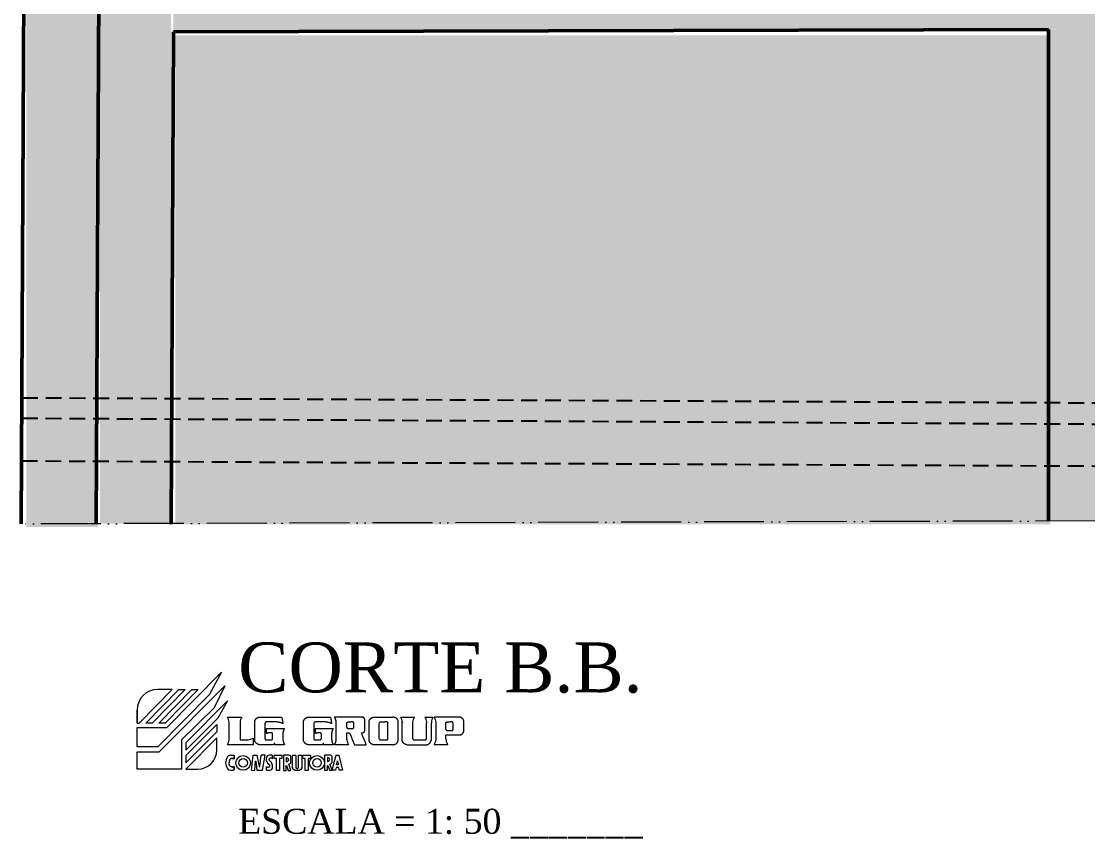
# Model space of a CAD drawing. Header units: millimetres. Extents: x 103208 to 171806, y -164 to 10038.
# Drawn here: x 113081.1 to 113508.3, y 916.4 to 1243.9 of the extents above; entities that cross this region are included whole.
import ezdxf

# ---------------------------------------------------------------- set-up
doc = ezdxf.new("R2010")
doc.units = ezdxf.units.MM
doc.linetypes.add('ACAD_ISO05W100', pattern=[33, 24, -3, 0, -3, 0, -3])
doc.linetypes.add('HIDDEN', pattern=[9.525, 6.35, -3.175])
for name, color, linetype, lineweight in [('Hachura', 1, 'Continuous', 9), ('LG-FOLHA', 1, 'Continuous', 13), ('Parede Baixa', 5, 'Continuous', 50), ('Perfil Natural-1', 241, 'HIDDEN', 25), ('Perfil Natural-2', 40, 'HIDDEN', 25), ('Perfil Natural-4', 150, 'HIDDEN', 25), ('Projeção Balanço', 2, 'ACAD_ISO05W100', 20)]:
    doc.layers.add(name, color=color, linetype=linetype, lineweight=lineweight)
doc.layers.add('Portas-Cotas', color=2, linetype='Continuous')
doc.layers.add('Texto', color=2, linetype='Continuous')
doc.styles.add('Valéria', font='romantic.ttf', dxfattribs={"height": 10})

msp = doc.modelspace()

# ---------------------------------------------------------------- hatches: boundary and pattern name
at = {"layer": 'Hachura'}
h = msp.add_hatch(dxfattribs=at)
h.set_pattern_fill('EARTH', color=256, scale=2, angle=45)
h.set_pattern_definition([(45, (403.755, -55.008), (2e-15, 17.9605122), [12.7, -12.7]), (45, (400.387, -51.64), (2e-15, 17.9605122), [12.7, -12.7]), (45, (397.02, -48.273), (2e-15, 17.9605122), [12.7, -12.7]), (135, (397.02, -46.028), (-17.9605122, 2e-15), [12.7, -12.7]), (135, (400.387, -42.66), (-17.9605122, 2e-15), [12.7, -12.7]), (135, (403.755, -39.292), (-17.9605122, 2e-15), [12.7, -12.7])])
h.paths.add_polyline_path([(113083.17434, 1313.14109), (113111.87858, 1313.14109), (113111.87858, 1041.22231), (113083.17434, 1041.22231)])
h.paths.add_polyline_path([(113142.81835, 1238.31186), (113493.27516, 1238.31186), (113493.27516, 1042.31628), (113142.81835, 1042.31628)])
h.paths.add_polyline_path([(113523.27516, 1239.40314), (113668.27954, 1239.40314), (113668.27954, 1042.81825), (113523.27516, 1042.81825)])
h.paths.add_polyline_path([(113698.27954, 1239.90512), (114095.29023, 1239.90512), (114095.29023, 1044.04307), (113698.27954, 1044.04307)])
h.paths.add_polyline_path([(114125.29023, 1241.12993), (114427.04831, 1243.02789), (114427.04831, 1046.71727), (114125.29023, 1044.81931)])
h.paths.add_polyline_path([(114457.04819, 1243.26461), (114592.05773, 1243.65186), (114592.05773, 1047.03991), (114457.04819, 1046.65266)])
h.paths.add_polyline_path([(114622.05761, 1243.73872), (114756.87541, 1244.18996), (114756.87541, 1047.57639), (114622.05761, 1047.12515)])
h.paths.add_polyline_path([(114786.87541, 1244.07258), (115070.95764, 1244.88742), (115070.95764, 1048.6377), (114786.87541, 1047.82286)])
edge = h.paths.add_edge_path()
edge.add_line((115574.334, 1213.40877), (115100.95764, 1235.02046))
edge.add_line((115100.95764, 1235.02046), (115100.95764, 1046.68746))
edge.add_line((115100.95764, 1046.68746), (115573.74129, 1048.51281))
edge.add_line((115573.74129, 1048.51281), (115574.53307, 1214.62485))
at = {"layer": 'Portas-Cotas'}
h = msp.add_hatch(dxfattribs=at)
h.set_pattern_fill('AR-CONC', color=256, scale=0.1, angle=45)
h.set_pattern_definition([(95, (403.022, -53.632), (14.009465, 11.755338), [1.905, -20.955]), (40, (403.022, -53.632), (-16.0018453, 11.017673), [1.524, -16.7640584]), (145.451445, (404.19, -52.653), (-1.9923798, 22.7730102), [1.619001, -17.8090245]), (91.1842, (399.43, -50.04), (22.1410243, 16.1953413), [2.8575, -31.4325]), (141.635558, (401.275, -48.69), (-0.708662, 34.2826764), [2.428502, -26.713561]), (36.18415, (399.43, -50.04), (-0.708662, 34.2826764), [2.285997, -25.145973]), (66, (402.124, -49.142), (17.951998, 3.489515), [1.905, -20.955]), (11, (402.124, -49.142), (-8.6539927, 17.3941193), [1.524, -16.764]), (116.451445, (403.62, -48.852), (9.2980052, 20.8836343), [1.619001, -17.8089938]), (82.5, (403.022, -53.6324), (-5.7605469, 6.19734137), [0, -16.5608, 0, -17.018, 0, -16.8275]), (52.5, (403.022, -53.632), (-2.3589727, 11.8087), [0, -9.7028, 0, -16.1798, 0, -6.4135]), (12.5, (399.0165, -57.6376), (9.9927863, 9.18261956), [0, -6.35, 0, -19.812, 0, -26.289]), (2.5, (397.22, -59.434), (8.6763904, 12.2722393), [0, -8.255, 0, -13.1572, 0, -18.669])])
h.paths.add_polyline_path([(113112.59903, 1347.60314), (113127.13228, 1347.60314), (113127.13228, 1249.64443), (113112.59903, 1249.64443)])
h.paths.add_polyline_path([(113112.59903, 1249.64443), (113141.14597, 1249.64443), (113141.14597, 1042.68377), (113112.59903, 1042.68377)])
h.paths.add_polyline_path([(113142.08499, 1239.68727), (113515.04199, 1240.6925), (113515.04199, 1250.75708), (113142.08499, 1250.75708)])
h.paths.add_polyline_path([(113492.5418, 1240.6925), (113522.5418, 1240.6925), (113522.5418, 1043.77774), (113492.5418, 1043.77774)])
h.paths.add_polyline_path([(113515.04199, 1248.75708), (113675.01209, 1248.75708), (113675.01209, 1241.19448), (113515.04199, 1241.19448)])
h.paths.add_polyline_path([(113667.54618, 1241.19448), (113697.54618, 1241.19448), (113697.54618, 1044.27972), (113667.54618, 1044.27972)])
h.paths.add_polyline_path([(113676.20385, 1249.24732), (115017.63705, 1253.09501), (115016.4792, 1244.97763), (113675.01209, 1241.19448)])
h.paths.add_polyline_path([(114094.55687, 1242.41929), (114124.55687, 1242.41929), (114124.55687, 1045.50453), (114094.55687, 1045.50453)])
h.paths.add_polyline_path([(114427.04831, 1243.32915), (114457.04819, 1243.4152), (114457.04819, 1046.50206), (114427.04831, 1046.41601)])
h.paths.add_polyline_path([(114592.0576, 1243.84629), (114622.05761, 1243.88851), (114622.05761, 1046.97537), (114592.0576, 1046.93315)])
h.paths.add_polyline_path([(114756.87541, 1244.18351), (114786.87541, 1244.42661), (114786.87541, 1047.46882), (114756.87541, 1047.22573)])
h.paths.add_polyline_path([(115070.95764, 1245.21994), (115100.95764, 1244.97763), (115100.95764, 1048.06287), (115070.95764, 1048.30518)])

# ---------------------------------------------------------------- linework, layer by layer
at = {"layer": 'LG-FOLHA', "color": 1}
for p, q in [((113161.375, 983.13025, -250054.91767), (113156.38231, 973.9665, -250054.91767)), ((113128.37977, 962.7253, -250054.91767), (113141.62128, 976.18389, -250054.91767)), ((113141.62128, 976.18389, -250054.91767), (113135.76029, 976.18389, -250054.91767)), ((113162.67745, 977.7034, -250054.91767), (113158.33597, 968.80337, -250054.91767)), ((113163.76282, 971.62533, -250054.91767), (113159.85549, 964.71126, -250054.91767)), ((113127.51148, 967.71059, -250054.91767), (113127.51148, 962.7253, -250054.91767)), ((113158.33597, 968.80337, -250054.91767), (113145.31154, 955.99601, -250054.91767)), ((113127.51148, 960.98871, -250054.91767), (113139.41496, 960.98871, -250054.91767)), ((113127.51148, 953.17405, -250054.91767), (113127.51148, 960.98871, -250054.91767)), ((113135.76029, 953.17405, -250054.91767), (113127.51148, 953.17405, -250054.91767)), ((113145.31154, 955.99601, -250054.91767), (113145.31154, 944.27402, -250054.91767)), ((113127.51148, 944.27402, -250054.91767), (113127.51148, 951.22039, -250054.91767)), ((113127.51148, 951.22039, -250054.91767), (113136.41151, 951.22039, -250054.91767)), ((113145.31154, 944.27402, -250054.91767), (113127.51148, 944.27402, -250054.91767))]:
    msp.add_line(p, q, dxfattribs=at)
at = {"layer": 'LG-FOLHA', "color": 1, "linetype": 'Continuous'}
msp.add_line((113135.32614, 953.17405, -250054.91767), (113127.94563, 953.17405, -250054.91767), dxfattribs=at)
at = {"layer": 'LG-FOLHA'}
for p, q in [((113173.36543, 943.80554, -250054.91767), (113174.01665, 949.88361, -250054.91767)), ((113174.01665, 949.88361, -250054.91767), (113175.53617, 949.88361, -250054.91767)), ((113175.53617, 949.88361, -250054.91767), (113176.36398, 945.24788, -250054.91767)), ((113176.61504, 945.24788, -250054.91767), (113177.27276, 949.88361, -250054.91767)), ((113178.84852, 949.88361, -250054.91767), (113177.27276, 949.88361, -250054.91767)), ((113177.6848, 943.80554, -250054.91767), (113178.84852, 949.88361, -250054.91767)), ((113174.66338, 943.72919, -250054.91767), (113174.88495, 947.4958, -250054.91767)), ((113174.88495, 947.4958, -250054.91767), (113175.10202, 947.4958, -250054.91767)), ((113175.10202, 947.4958, -250054.91767), (113175.53617, 943.80554, -250054.91767)), ((113176.36398, 945.24788, -250054.91767), (113176.61504, 945.24788, -250054.91767)), ((113173.36543, 943.80554, -250054.91767), (113174.66338, 943.72919, -250054.91767)), ((113175.53617, 943.80554, -250054.91767), (113176.62154, 943.80554, -250054.91767)), ((113176.62154, 943.80554, -250054.91767), (113177.6848, 943.80554, -250054.91767))]:
    msp.add_line(p, q, dxfattribs=at)
at = {"layer": 'LG-FOLHA', "color": 1, "elevation": -250054.91767}
for points in [[(113139.41496, 960.98871), (113161.375, 983.13025)], [(113135.76029, 953.17405), (113156.38231, 973.9665)], [(113136.41151, 951.22039), (113162.67745, 977.7034)], [(113147.04813, 954.77251), (113163.76282, 971.62533)], [(113127.51148, 962.7253), (113127.51148, 967.93508)], [(113127.51148, 962.7253), (113128.37977, 962.7253)], [(113147.04813, 951.79806), (113159.85549, 964.71126)], [(113147.04813, 949.70087), (113159.42134, 962.17634)], [(113159.42134, 962.17634), (113159.42134, 959.20189)], [(113233.00939, 965.11312), (113238.65331, 965.11312)], [(113242.77771, 965.11312), (113246.03382, 965.11312)], [(113147.04813, 946.72642), (113159.42134, 959.20189)], [(113251.24359, 956.40121), (113251.24359, 957.94968), (113256.45336, 957.94968)], [(113147.04813, 954.77251), (113147.04813, 951.79806)], [(113235.61427, 954.04235), (113243.42893, 954.04235)], [(113147.04813, 949.70087), (113147.04813, 946.72642)], [(113164.92785, 949.88361), (113165.72225, 949.88361)], [(113166.44736, 948.3641), (113166.44736, 949.66654)], [(113166.44736, 948.3641), (113166.44736, 949.66654)], [(113166.44736, 945.32506), (113166.44736, 944.02262)], [(113166.44736, 945.32506), (113166.44736, 944.02262)], [(113164.92785, 943.80554), (113165.72225, 943.80554)]]:
    msp.add_lwpolyline(points, dxfattribs=at)
for points in [[(113133.58955, 962.7253), (113130.98466, 962.7253), (113144.21893, 976.18389), (113146.82382, 976.18389)], [(113138.79932, 962.7253), (113136.19443, 962.7253), (113149.42871, 976.18389), (113152.03359, 976.18389)], [(113208.50479, 943.80554), (113208.28772, 944.89091), (113207.74503, 944.89091), (113207.20235, 944.89091), (113206.98527, 943.80554), (113205.68283, 943.80554), (113207.20235, 949.88361), (113208.28772, 949.88361), (113209.80723, 943.80554)], [(113208.13358, 946.04255), (113207.74503, 946.04255), (113207.35649, 946.04255), (113207.74503, 947.59674)]]:
    msp.add_lwpolyline(points, close=True, dxfattribs=at)
for points in [[(113159.42134, 951.87902), (113159.42134, 956.86431), (113147.04813, 944.27402), (113151.82375, 944.27402, 0.414213562), (113159.41812, 951.86839)], [(113181.81697, 948.36407), (113181.81697, 949.66651, 0.164795346), (113181.16043, 949.88359), (113180.52711, 949.88359, 0.407477241), (113179.21208, 948.47397), (113179.21208, 948.47397, 0.217575117), (113180.25764, 946.18494), (113180.50711, 945.96884, -1.09464646), (113179.21208, 945.32506), (113179.21208, 944.02262, 0.164795346), (113179.86861, 943.80554), (113180.50193, 943.80554, 0.407477241), (113181.81697, 945.21517), (113181.81697, 945.21517, 0.217575117), (113180.7714, 947.50419), (113180.52194, 947.72029, -1.09464646), (113181.81697, 948.36407), (113181.81697, 949.66654, 0.164795346), (113181.16043, 949.88361)], [(113188.24487, 946.26079, 0.418027772), (113189.15263, 947.23762), (113189.15263, 948.97421, 0.414213562), (113188.28433, 949.84251), (113186.11359, 949.84251), (113186.11359, 943.76444), (113187.19896, 943.76444), (113187.19896, 945.7181), (113187.41604, 945.7181), (113188.06726, 943.76444), (113189.15263, 943.76444), (113188.24487, 946.26079)], [(113204.77507, 946.30189, 0.418027772), (113205.68283, 947.27873), (113205.68283, 949.01532, 0.414213562), (113204.81453, 949.88361), (113202.6438, 949.88361), (113202.6438, 943.80554), (113203.72916, 943.80554), (113203.72916, 945.75921), (113203.94624, 945.75921), (113204.59746, 943.80554), (113205.68283, 943.80554), (113204.77507, 946.30189)]]:
    msp.add_lwpolyline(points, format="xyb", dxfattribs=at)
at = {"layer": 'LG-FOLHA', "color": 1, "linetype": 'Continuous', "elevation": -250054.91767}
for points in [[(113184.59408, 943.76444), (113183.29163, 943.76444), (113183.29163, 943.98151), (113183.29163, 943.98151), (113183.29163, 944.19858), (113183.29163, 944.19858), (113183.29163, 948.54006), (113182.42334, 948.54006), (113182.42334, 949.62543), (113182.42334, 949.84241), (113182.64041, 949.84251), (113185.46237, 949.84251), (113185.46237, 948.54006), (113185.2453, 948.54006), (113184.59408, 948.54006), (113184.59408, 943.76444)], [(113196.09899, 943.76444), (113194.79655, 943.76444), (113194.79655, 943.98151), (113194.79655, 943.98151), (113194.79655, 944.19858), (113194.79655, 944.19858), (113194.79655, 948.54006), (113193.92825, 948.54006), (113193.92825, 949.62543), (113193.92825, 949.84241), (113194.14533, 949.84251), (113196.96729, 949.84251), (113196.96729, 948.54006), (113196.75021, 948.54006), (113196.09899, 948.54006), (113196.09899, 943.76444)]]:
    msp.add_lwpolyline(points, dxfattribs=at)
at = {"layer": 'LG-FOLHA', "color": 1, "elevation": -250054.91767}
for points in [[(113187.41604, 948.75714), (113187.19896, 948.75714), (113187.19896, 947.23762), (113187.41604, 947.23762, 1)], [(113203.94624, 948.85499), (113203.72916, 948.85499), (113203.72916, 947.33547), (113203.94624, 947.33547, 1)]]:
    msp.add_lwpolyline(points, format="xyb", close=True, dxfattribs=at)
at = {"layer": 'LG-FOLHA'}
for centre, radius in [((113169.98853, 946.75905, -250054.91767), 2.95351), ((113169.98853, 946.75905, -250054.91767), 1.71514), ((113199.58834, 946.75905, -250054.91767), 2.95351), ((113199.58834, 946.75905, -250054.91767), 1.71514)]:
    msp.add_circle(centre, radius, dxfattribs=at)
at = {"layer": 'LG-FOLHA', "color": 1}
for centre, radius, start, end in [((113135.76029, 967.93508, -250054.91767), 8.24881, 90, 180), ((113217.82693, 959.67364, -250054.91767), 0.85566, 269.5742417, 0.8457835), ((113256.5279, 959.86953, -250054.91767), 1.9213, 267.7765663, 347.973401)]:
    msp.add_arc(centre, radius, start, end, dxfattribs=at)
for centre, major_axis, end_param in [((113164.92785, 946.84458, -250054.91767), (0, -3.03903), 6.283185307), ((113165.72225, 948.14702, -250054.91767), (0, 3.03903), 3.52184386), ((113165.72225, 946.84458, -250054.91767), (0, 3.03903), 3.52184386)]:
    msp.add_ellipse(centre, major_axis=major_axis, ratio=0.642857143, start_param=3.141592654, end_param=end_param, dxfattribs=at)
at = {"layer": 'LG-FOLHA', "color": 1, "extrusion": (0, 0, -1)}
msp.add_ellipse((113165.72225, 946.84458, -250054.91767), major_axis=(0, -3.03903), ratio=0.642857143, start_param=3.141592654, end_param=3.52184386, dxfattribs=at)
at = {"layer": 'LG-FOLHA', "color": 1}
for points, knots in [([(113164.41404, 962.75426, -250054.91767), (113164.41404, 962.75426, -250054.91767), (113164.41404, 958.59038, -250054.91767), (113164.41404, 956.40121, -250054.91767), (113164.41389, 956.27977, -250054.91767), (113164.41291, 955.45706, -250054.91767), (113164.06196, 954.69334, -250054.91767), (113163.76282, 954.04235, -250054.91767), (113167.16364, 954.04235, -250054.91767), (113170.56447, 954.04235, -250054.91767), (113173.96529, 954.04235, -250054.91767), (113173.96529, 954.91064, -250054.91767), (113173.96529, 955.77894, -250054.91767), (113173.96529, 956.64724, -250054.91767), (113173.3143, 956.34809, -250054.91767), (113172.55058, 955.99715, -250054.91767), (113171.72787, 955.99616, -250054.91767), (113171.60643, 955.99601, -250054.91767), (113170.65612, 955.99601, -250054.91767), (113169.70582, 955.99601, -250054.91767), (113168.75552, 955.99601, -250054.91767), (113168.75552, 958.24876, -250054.91767), (113168.75552, 960.50151, -250054.91767), (113168.75552, 962.75426, -250054.91767), (113168.75566, 962.8757, -250054.91767), (113168.75665, 963.6984, -250054.91767), (113169.1076, 964.46213, -250054.91767), (113169.40674, 965.11312, -250054.91767), (113167.52543, 965.11312, -250054.91767), (113165.64412, 965.11312, -250054.91767), (113163.76282, 965.11312, -250054.91767), (113164.06196, 964.46213, -250054.91767), (113164.41291, 963.6984, -250054.91767), (113164.41389, 962.8757, -250054.91767), (113164.41404, 962.75426, -250054.91767)], [0, 0, 0, 0, 1, 1, 1, 1.15587758, 2.056002568, 2.056002568, 2.056002568, 3.056002568, 3.056002568, 3.056002568, 4.056002568, 4.056002568, 4.056002568, 4.956127555, 5.112005135, 5.112005135, 5.112005135, 6.112005135, 6.112005135, 6.112005135, 7.112005135, 7.112005135, 7.112005135, 7.267882716, 8.168007703, 8.168007703, 8.168007703, 9.168007703, 9.168007703, 9.168007703, 10.06813269, 10.22401027, 10.22401027, 10.22401027, 10.22401027]), ([(113233.00939, 965.11312, -250054.91767), (113233.30853, 964.46213, -250054.91767), (113233.65947, 963.6984, -250054.91767), (113233.66046, 962.8757, -250054.91767), (113233.66061, 962.75426, -250054.91767)], [9.168007703, 9.168007703, 9.168007703, 9.168007703, 10.06813269, 10.22401027, 10.22401027, 10.22401027, 10.22401027]), ([(113238.00208, 962.75426, -250054.91767), (113238.00223, 962.8757, -250054.91767), (113238.00322, 963.6984, -250054.91767), (113238.35416, 964.46213, -250054.91767), (113238.65331, 965.11312, -250054.91767)], [7.112005135, 7.112005135, 7.112005135, 7.112005135, 7.267882716, 8.168007703, 8.168007703, 8.168007703, 8.168007703]), ([(113242.77771, 965.11312, -250054.91767), (113243.07685, 964.46213, -250054.91767), (113243.4278, 963.6984, -250054.91767), (113243.42879, 962.8757, -250054.91767), (113243.42893, 962.75426, -250054.91767)], [9.168007703, 9.168007703, 9.168007703, 9.168007703, 10.06813269, 10.22401027, 10.22401027, 10.22401027, 10.22401027]), ([(113246.03382, 965.11312, -250054.91767), (113245.73468, 964.46213, -250054.91767), (113245.38373, 963.6984, -250054.91767), (113245.38274, 962.8757, -250054.91767), (113245.3826, 962.75426, -250054.91767)], [9.168007703, 9.168007703, 9.168007703, 9.168007703, 10.06813269, 10.22401027, 10.22401027, 10.22401027, 10.22401027]), ([(113246.46797, 965.11312, -250054.91767), (113246.76711, 964.46213, -250054.91767), (113247.11806, 963.6984, -250054.91767), (113247.11904, 962.8757, -250054.91767), (113247.11919, 962.75426, -250054.91767)], [3.491101869, 3.491101869, 3.491101869, 3.491101869, 4.391226857, 4.547104437, 4.547104437, 4.547104437, 4.547104437]), ([(113211.51907, 955.99601, -250054.91767), (113211.51907, 958.24876, -250054.91767), (113211.51907, 958.81797, -250054.91767), (113211.51907, 958.81797, -250054.91767), (113211.88086, 958.81797, -250054.91767), (113212.24265, 958.81797, -250054.91767), (113212.60444, 958.81797, -250054.91767), (113213.25566, 957.2261, -250054.91767), (113213.90688, 955.63422, -250054.91767), (113214.55811, 954.04235, -250054.91767), (113216.14998, 954.04235, -250054.91767), (113217.74186, 954.04235, -250054.91767), (113219.33373, 954.04235, -250054.91767), (113219.33373, 954.04235, -250054.91767), (113219.33373, 954.04235, -250054.91767), (113219.33373, 954.04235, -250054.91767), (113218.68251, 955.63422, -250054.91767), (113218.03129, 957.2261, -250054.91767), (113217.38007, 958.81797, -250054.91767), (113217.5269, 958.81797, -250054.91767), (113217.67374, 958.81797, -250054.91767), (113217.82057, 958.81797, -250054.91767)], [0, 0, 0, 0, 1, 1, 1, 2, 2, 2, 3, 3, 3, 4, 4, 4, 5, 5, 5, 6, 6, 6, 7, 7, 7, 7]), ([(113211.51907, 956.40121, -250054.91767), (113211.51922, 956.27977, -250054.91767), (113211.5202, 955.45706, -250054.91767), (113211.87115, 954.69334, -250054.91767), (113212.17029, 954.04235, -250054.91767), (113210.28899, 954.04235, -250054.91767), (113208.40768, 954.04235, -250054.91767), (113206.52637, 954.04235, -250054.91767)], [0, 0, 0, 0, 0.15587758, 1.056002568, 1.056002568, 1.056002568, 2.056002568, 2.056002568, 2.056002568, 2.056002568]), ([(113247.11919, 956.40121, -250054.91767), (113247.11904, 956.27977, -250054.91767), (113247.11806, 955.45706, -250054.91767), (113246.76711, 954.69334, -250054.91767), (113246.46797, 954.04235, -250054.91767)], [5.547104437, 5.547104437, 5.547104437, 5.547104437, 5.702982017, 6.603107005, 6.603107005, 6.603107005, 6.603107005]), ([(113251.24359, 956.40121, -250054.91767), (113251.24374, 956.27977, -250054.91767), (113251.24472, 955.45706, -250054.91767), (113251.59567, 954.69334, -250054.91767), (113251.89481, 954.04235, -250054.91767)], [0, 0, 0, 0, 0.15587758, 1.056002568, 1.056002568, 1.056002568, 1.056002568])]:
    msp.add_open_spline(points, degree=3, knots=knots, dxfattribs=at)
for points, weights, degree, knots in [([(113182.64825, 954.04235, -250054.91767), (113182.64825, 954.25942, -250054.91767), (113182.64825, 954.4765, -250054.91767), (113182.64825, 954.69357, -250054.91767), (113182.61207, 954.69357, -250054.91767), (113182.57589, 954.69357, -250054.91767), (113182.53971, 954.69357, -250054.91767), (113182.53971, 954.31209, -250054.91767), (113182.26996, 954.04235, -250054.91767), (113181.88849, 954.04235, -250054.91767), (113180.11572, 954.04235, -250054.91767), (113178.34295, 954.04235, -250054.91767), (113176.57018, 954.04235, -250054.91767), (113175.57487, 954.13738, -250054.91767), (113174.82758, 954.80163, -250054.91767), (113174.61651, 955.77894, -250054.91767), (113174.61651, 958.31147, -250054.91767), (113174.61651, 960.844, -250054.91767), (113174.61651, 963.37653, -250054.91767), (113174.82758, 964.35383, -250054.91767), (113175.57487, 965.01809, -250054.91767), (113176.57018, 965.11312, -250054.91767), (113179.53685, 965.11312, -250054.91767), (113182.50353, 965.11312, -250054.91767), (113185.47021, 965.11312, -250054.91767), (113185.61492, 964.24482, -250054.91767), (113185.75964, 963.37653, -250054.91767), (113185.90435, 962.50823, -250054.91767), (113185.54787, 962.67177, -250054.91767), (113184.79742, 963.01603, -250054.91767), (113183.97647, 963.11008, -250054.91767), (113183.54549, 963.15945, -250054.91767), (113182.14903, 963.15945, -250054.91767), (113180.75257, 963.15945, -250054.91767), (113179.43028, 963.15945, -250054.91767), (113179.24856, 963.1698, -250054.91767), (113179.07758, 963.10738, -250054.91767), (113178.94527, 962.98239, -250054.91767), (113178.81295, 962.8574, -250054.91767), (113178.74092, 962.69025, -250054.91767), (113178.74092, 962.50823, -250054.91767), (113178.74092, 960.4928, -250054.91767), (113178.74092, 958.47736, -250054.91767), (113178.74092, 956.46193, -250054.91767), (113178.74092, 956.189, -250054.91767), (113178.9339, 955.99601, -250054.91767), (113179.20683, 955.99601, -250054.91767), (113179.90923, 955.99601, -250054.91767), (113180.61163, 955.99601, -250054.91767), (113181.31404, 955.99601, -250054.91767), (113181.58696, 955.99601, -250054.91767), (113181.77995, 956.189, -250054.91767), (113181.77995, 956.46193, -250054.91767), (113181.77995, 957.09197, -250054.91767), (113181.77995, 957.72202, -250054.91767), (113181.77995, 958.35206, -250054.91767), (113181.77995, 958.62499, -250054.91767), (113181.58696, 958.81797, -250054.91767), (113181.31404, 958.81797, -250054.91767), (113181.06655, 958.81797, -250054.91767), (113180.81906, 958.81797, -250054.91767), (113180.57157, 958.81797, -250054.91767), (113180.35608, 958.79329, -250054.91767), (113179.9456, 958.74626, -250054.91767), (113179.57038, 958.57413, -250054.91767), (113179.39214, 958.49236, -250054.91767), (113179.39214, 959.17976, -250054.91767), (113179.39214, 959.86717, -250054.91767), (113179.39214, 960.55457, -250054.91767), (113181.77995, 960.55457, -250054.91767), (113184.16776, 960.55457, -250054.91767), (113186.55557, 960.55457, -250054.91767), (113186.25643, 959.90358, -250054.91767), (113185.90549, 959.13985, -250054.91767), (113185.9045, 958.31715, -250054.91767), (113185.90435, 958.1957, -250054.91767), (113185.90435, 957.59743, -250054.91767), (113185.90435, 956.99915, -250054.91767), (113185.90435, 956.40088, -250054.91767), (113185.90435, 956.40088, -250054.91767), (113185.90435, 956.40088, -250054.91767), (113185.90435, 956.40088, -250054.91767), (113185.9045, 956.27944, -250054.91767), (113185.90549, 955.45673, -250054.91767), (113186.25643, 954.69301, -250054.91767), (113186.55557, 954.04202, -250054.91767), (113185.25313, 954.04202, -250054.91767), (113183.95069, 954.04202, -250054.91767), (113182.64825, 954.04202, -250054.91767)], [1, 1, 1, 1, 1, 1, 1, 0.804737854124, 0.804737854124, 1, 1, 1, 1, 0.871446889182, 0.871446889182, 1, 1, 1, 1, 0.871446889182, 0.871446889182, 1, 1, 1, 1, 1, 1, 1, 1, 1, 1, 1, 1, 1, 1, 0.945562497844, 0.945562497844, 1, 0.945562497844, 0.945562497844, 1, 1, 1, 1, 0.804737854124, 0.804737854124, 1, 1, 1, 1, 0.804737854124, 0.804737854124, 1, 1, 1, 1, 0.804737854124, 0.804737854124, 1, 1, 1, 1, 1, 1, 1, 1, 1, 1, 1, 1, 1, 1, 1, 1, 1, 1, 1, 1, 1, 1, 1, 1, 1, 1, 1, 1, 1, 1, 1], 3, [0, 0, 0, 0, 1, 1, 1, 2, 2, 2, 3.570796327, 3.570796327, 3.570796327, 4.570796327, 4.570796327, 4.570796327, 5.833703325, 5.833703325, 5.833703325, 6.833703325, 6.833703325, 6.833703325, 8.096610323, 8.096610323, 8.096610323, 9.096610323, 9.096610323, 9.096610323, 10.096610323, 10.096610323, 10.096610323, 10.598412627, 11.15296372, 11.15296372, 11.15296372, 12.15296372, 12.15296372, 12.15296372, 12.966805948, 12.966805948, 12.966805948, 13.780648175, 13.780648175, 13.780648175, 14.780648175, 14.780648175, 14.780648175, 16.351444502, 16.351444502, 16.351444502, 17.351444502, 17.351444502, 17.351444502, 18.922240828, 18.922240828, 18.922240828, 19.922240828, 19.922240828, 19.922240828, 21.493037155, 21.493037155, 21.493037155, 22.493037155, 22.493037155, 22.493037155, 23.047588248, 23.549390553, 23.549390553, 23.549390553, 24.549390553, 24.549390553, 24.549390553, 25.549390553, 25.549390553, 25.549390553, 26.44951554, 26.60539312, 26.60539312, 26.60539312, 27.60539312, 27.60539312, 27.60539312, 28.60539312, 28.60539312, 28.60539312, 28.761270701, 29.661395688, 29.661395688, 29.661395688, 30.661395688, 30.661395688, 30.661395688, 30.661395688]), ([(113202.18489, 954.04235, -250054.91767), (113202.18489, 954.25942, -250054.91767), (113202.18489, 954.4765, -250054.91767), (113202.18489, 954.69357, -250054.91767), (113202.14872, 954.69357, -250054.91767), (113202.11254, 954.69357, -250054.91767), (113202.07636, 954.69357, -250054.91767), (113202.07636, 954.31209, -250054.91767), (113201.80661, 954.04235, -250054.91767), (113201.42514, 954.04235, -250054.91767), (113199.65237, 954.04235, -250054.91767), (113197.8796, 954.04235, -250054.91767), (113196.10683, 954.04235, -250054.91767), (113195.11151, 954.13738, -250054.91767), (113194.36423, 954.80163, -250054.91767), (113194.15316, 955.77894, -250054.91767), (113194.15316, 958.31147, -250054.91767), (113194.15316, 960.844, -250054.91767), (113194.15316, 963.37653, -250054.91767), (113194.36423, 964.35383, -250054.91767), (113195.11151, 965.01809, -250054.91767), (113196.10683, 965.11312, -250054.91767), (113199.0735, 965.11312, -250054.91767), (113202.04018, 965.11312, -250054.91767), (113205.00685, 965.11312, -250054.91767), (113205.15157, 964.24482, -250054.91767), (113205.29629, 963.37653, -250054.91767), (113205.441, 962.50823, -250054.91767), (113205.08452, 962.67177, -250054.91767), (113204.33407, 963.01603, -250054.91767), (113203.51312, 963.11008, -250054.91767), (113203.08214, 963.15945, -250054.91767), (113201.68568, 963.15945, -250054.91767), (113200.28922, 963.15945, -250054.91767), (113198.96693, 963.15945, -250054.91767), (113198.78521, 963.1698, -250054.91767), (113198.61423, 963.10738, -250054.91767), (113198.48192, 962.98239, -250054.91767), (113198.3496, 962.8574, -250054.91767), (113198.27756, 962.69025, -250054.91767), (113198.27756, 962.50823, -250054.91767), (113198.27756, 960.4928, -250054.91767), (113198.27756, 958.47736, -250054.91767), (113198.27756, 956.46193, -250054.91767), (113198.27756, 956.189, -250054.91767), (113198.47055, 955.99601, -250054.91767), (113198.74348, 955.99601, -250054.91767), (113199.44588, 955.99601, -250054.91767), (113200.14828, 955.99601, -250054.91767), (113200.85069, 955.99601, -250054.91767), (113201.12361, 955.99601, -250054.91767), (113201.3166, 956.189, -250054.91767), (113201.3166, 956.46193, -250054.91767), (113201.3166, 957.09197, -250054.91767), (113201.3166, 957.72202, -250054.91767), (113201.3166, 958.35206, -250054.91767), (113201.3166, 958.62499, -250054.91767), (113201.12361, 958.81797, -250054.91767), (113200.85069, 958.81797, -250054.91767), (113200.6032, 958.81797, -250054.91767), (113200.35571, 958.81797, -250054.91767), (113200.10822, 958.81797, -250054.91767), (113199.89273, 958.79329, -250054.91767), (113199.48225, 958.74626, -250054.91767), (113199.10703, 958.57413, -250054.91767), (113198.92879, 958.49236, -250054.91767), (113198.92879, 959.17976, -250054.91767), (113198.92879, 959.86717, -250054.91767), (113198.92879, 960.55457, -250054.91767), (113201.3166, 960.55457, -250054.91767), (113203.70441, 960.55457, -250054.91767), (113206.09222, 960.55457, -250054.91767), (113205.79308, 959.90358, -250054.91767), (113205.44213, 959.13985, -250054.91767), (113205.44115, 958.31715, -250054.91767), (113205.441, 958.1957, -250054.91767), (113205.441, 957.59743, -250054.91767), (113205.441, 956.99915, -250054.91767), (113205.441, 956.40088, -250054.91767), (113205.441, 956.40088, -250054.91767), (113205.441, 956.40088, -250054.91767), (113205.441, 956.40088, -250054.91767), (113205.44115, 956.27944, -250054.91767), (113205.44213, 955.45673, -250054.91767), (113205.79308, 954.69301, -250054.91767), (113206.09222, 954.04202, -250054.91767), (113204.78978, 954.04202, -250054.91767), (113203.48734, 954.04202, -250054.91767), (113202.18489, 954.04202, -250054.91767)], [1, 1, 1, 1, 1, 1, 1, 0.804737854124, 0.804737854124, 1, 1, 1, 1, 0.871446889182, 0.871446889182, 1, 1, 1, 1, 0.871446889182, 0.871446889182, 1, 1, 1, 1, 1, 1, 1, 1, 1, 1, 1, 1, 1, 1, 0.945562497844, 0.945562497844, 1, 0.945562497844, 0.945562497844, 1, 1, 1, 1, 0.804737854124, 0.804737854124, 1, 1, 1, 1, 0.804737854124, 0.804737854124, 1, 1, 1, 1, 0.804737854124, 0.804737854124, 1, 1, 1, 1, 1, 1, 1, 1, 1, 1, 1, 1, 1, 1, 1, 1, 1, 1, 1, 1, 1, 1, 1, 1, 1, 1, 1, 1, 1, 1, 1], 3, [0, 0, 0, 0, 1, 1, 1, 2, 2, 2, 3.570796327, 3.570796327, 3.570796327, 4.570796327, 4.570796327, 4.570796327, 5.833703325, 5.833703325, 5.833703325, 6.833703325, 6.833703325, 6.833703325, 8.096610323, 8.096610323, 8.096610323, 9.096610323, 9.096610323, 9.096610323, 10.096610323, 10.096610323, 10.096610323, 10.598412627, 11.15296372, 11.15296372, 11.15296372, 12.15296372, 12.15296372, 12.15296372, 12.966805948, 12.966805948, 12.966805948, 13.780648175, 13.780648175, 13.780648175, 14.780648175, 14.780648175, 14.780648175, 16.351444502, 16.351444502, 16.351444502, 17.351444502, 17.351444502, 17.351444502, 18.922240828, 18.922240828, 18.922240828, 19.922240828, 19.922240828, 19.922240828, 21.493037155, 21.493037155, 21.493037155, 22.493037155, 22.493037155, 22.493037155, 23.047588248, 23.549390553, 23.549390553, 23.549390553, 24.549390553, 24.549390553, 24.549390553, 25.549390553, 25.549390553, 25.549390553, 26.44951554, 26.60539312, 26.60539312, 26.60539312, 27.60539312, 27.60539312, 27.60539312, 28.60539312, 28.60539312, 28.60539312, 28.761270701, 29.661395688, 29.661395688, 29.661395688, 30.661395688, 30.661395688, 30.661395688, 30.661395688]), ([(113218.68251, 959.68627, -250054.91767), (113218.68251, 961.20579, -250054.91767), (113218.68251, 962.7253, -250054.91767), (113218.68251, 964.24482, -250054.91767), (113218.65419, 964.74176, -250054.91767), (113218.29627, 965.08766, -250054.91767), (113217.79865, 965.099, -250054.91767), (113210.28899, 965.11312, -250054.91767), (113208.40768, 965.11312, -250054.91767), (113206.52637, 965.11312, -250054.91767), (113206.82551, 964.46213, -250054.91767), (113207.17646, 963.6984, -250054.91767), (113207.17745, 962.8757, -250054.91767), (113207.17759, 962.75426, -250054.91767), (113207.17759, 962.75426, -250054.91767), (113207.17759, 958.59038, -250054.91767), (113207.17759, 956.40121, -250054.91767), (113207.17745, 956.27977, -250054.91767), (113207.17646, 955.45706, -250054.91767), (113206.82551, 954.69334, -250054.91767), (113206.52637, 954.04235, -250054.91767)], [1, 1, 1, 1, 0.823142848428, 0.823142848428, 1, 1, 1, 1, 1, 1, 1, 1, 1, 1, 1, 1, 1, 1, 1], 3, [0, 0, 0, 0, 1, 1, 1, 2.491101869, 2.491101869, 2.491101869, 3.491101869, 3.491101869, 3.491101869, 4.391226857, 4.547104437, 4.547104437, 4.547104437, 5.547104437, 5.547104437, 5.547104437, 5.702982017, 6.603107005, 6.603107005, 6.603107005, 6.603107005]), ([(113211.5191, 961.02048, -250054.91767), (113211.5191, 961.43345, -250054.91767), (113211.5191, 962.06349, -250054.91767), (113211.5191, 962.69354, -250054.91767), (113211.5191, 962.96647, -250054.91767), (113211.71209, 963.15945, -250054.91767), (113211.98501, 963.15945, -250054.91767), (113212.2325, 963.15945, -250054.91767), (113212.47999, 963.15945, -250054.91767), (113213.13265, 963.15945, -250054.91767)], [1, 1, 1, 1, 0.804737854124, 0.804737854124, 1, 1, 1, 1], 3, [18.922240828, 18.922240828, 18.922240828, 18.922240828, 19.922240828, 19.922240828, 19.922240828, 21.493037155, 21.493037155, 21.493037155, 22.493037155, 22.493037155, 22.493037155, 22.493037155]), ([(113214.34103, 961.02048, -250054.91767), (113214.34103, 961.43345, -250054.91767), (113214.34103, 962.06349, -250054.91767), (113214.34103, 962.69354, -250054.91767), (113214.34103, 962.96647, -250054.91767), (113214.14804, 963.15945, -250054.91767), (113213.87512, 963.15945, -250054.91767), (113213.62763, 963.15945, -250054.91767), (113213.38014, 963.15945, -250054.91767), (113213.13265, 963.15945, -250054.91767)], [1, 1, 1, 1, 0.804737854124, 0.804737854124, 1, 1, 1, 1], 3, [18.922240828, 18.922240828, 18.922240828, 18.922240828, 19.922240828, 19.922240828, 19.922240828, 21.493037155, 21.493037155, 21.493037155, 22.493037155, 22.493037155, 22.493037155, 22.493037155]), ([(113224.5435, 956.46193, -250054.91767), (113224.5435, 956.8749, -250054.91767), (113224.5435, 957.50494, -250054.91767), (113224.5435, 962.69354, -250054.91767), (113224.5435, 962.96647, -250054.91767), (113224.73649, 963.15945, -250054.91767), (113225.00942, 963.15945, -250054.91767), (113225.25691, 963.15945, -250054.91767), (113225.5044, 963.15945, -250054.91767), (113226.8083, 963.15945, -250054.91767)], [1, 1, 1, 1, 0.804737854124, 0.804737854124, 1, 1, 1, 1], 3, [18.922240828, 18.922240828, 18.922240828, 18.922240828, 19.922240828, 19.922240828, 19.922240828, 21.493037155, 21.493037155, 21.493037155, 22.493037155, 22.493037155, 22.493037155, 22.493037155]), ([(113228.01669, 956.43016, -250054.91767), (113228.01669, 961.43345, -250054.91767), (113228.01669, 962.06349, -250054.91767), (113228.01669, 962.69354, -250054.91767), (113228.01669, 962.96647, -250054.91767), (113227.8237, 963.15945, -250054.91767), (113227.55077, 963.15945, -250054.91767), (113227.30328, 963.15945, -250054.91767), (113227.05579, 963.15945, -250054.91767), (113226.8083, 963.15945, -250054.91767)], [1, 1, 1, 1, 0.804737854124, 0.804737854124, 1, 1, 1, 1], 3, [18.922240828, 18.922240828, 18.922240828, 18.922240828, 19.922240828, 19.922240828, 19.922240828, 21.493037155, 21.493037155, 21.493037155, 22.493037155, 22.493037155, 22.493037155, 22.493037155]), ([(113251.24356, 960.15218, -250054.91767), (113251.24359, 961.43345, -250054.91767), (113251.24359, 962.06349, -250054.91767), (113251.24359, 962.69354, -250054.91767), (113251.24359, 962.96647, -250054.91767), (113251.43658, 963.15945, -250054.91767), (113251.7095, 963.15945, -250054.91767), (113251.95699, 963.15945, -250054.91767), (113252.20448, 963.15945, -250054.91767), (113252.85714, 963.15945, -250054.91767)], [1, 1, 1, 1, 0.804737854124, 0.804737854124, 1, 1, 1, 1], 3, [18.922240828, 18.922240828, 18.922240828, 18.922240828, 19.922240828, 19.922240828, 19.922240828, 21.493037155, 21.493037155, 21.493037155, 22.493037155, 22.493037155, 22.493037155, 22.493037155]), ([(113254.06552, 960.15218, -250054.91767), (113254.06552, 961.43345, -250054.91767), (113254.06552, 962.06349, -250054.91767), (113254.06552, 962.69354, -250054.91767), (113254.06552, 962.96647, -250054.91767), (113253.87253, 963.15945, -250054.91767), (113253.59961, 963.15945, -250054.91767), (113253.35212, 963.15945, -250054.91767), (113253.10463, 963.15945, -250054.91767), (113252.85714, 963.15945, -250054.91767)], [1, 1, 1, 1, 0.804737854124, 0.804737854124, 1, 1, 1, 1], 3, [18.922240828, 18.922240828, 18.922240828, 18.922240828, 19.922240828, 19.922240828, 19.922240828, 21.493037155, 21.493037155, 21.493037155, 22.493037155, 22.493037155, 22.493037155, 22.493037155]), ([(113211.51907, 961.02048, -250054.91767), (113211.51907, 960.74755, -250054.91767), (113211.71206, 960.55457, -250054.91767), (113211.98498, 960.55457, -250054.91767), (113212.68739, 960.55457, -250054.91767), (113213.17272, 960.55457, -250054.91767), (113213.87512, 960.55457, -250054.91767), (113214.14804, 960.55457, -250054.91767), (113214.34103, 960.74755, -250054.91767), (113214.34103, 961.02048, -250054.91767)], [1, 0.804737854124, 0.804737854124, 1, 1, 1, 1, 0.804737854124, 0.804737854124, 1], 3, [14.780648175, 14.780648175, 14.780648175, 14.780648175, 16.351444502, 16.351444502, 16.351444502, 17.351444502, 17.351444502, 17.351444502, 18.922240828, 18.922240828, 18.922240828, 18.922240828]), ([(113251.24356, 960.15218, -250054.91767), (113251.24356, 959.87926, -250054.91767), (113251.43655, 959.68627, -250054.91767), (113251.70947, 959.68627, -250054.91767), (113252.41188, 959.68627, -250054.91767), (113252.89721, 959.68627, -250054.91767), (113253.59961, 959.68627, -250054.91767), (113253.87253, 959.68627, -250054.91767), (113254.06552, 959.87926, -250054.91767), (113254.06552, 960.15218, -250054.91767)], [1, 0.804737854124, 0.804737854124, 1, 1, 1, 1, 0.804737854124, 0.804737854124, 1], 3, [14.780648175, 14.780648175, 14.780648175, 14.780648175, 16.351444502, 16.351444502, 16.351444502, 17.351444502, 17.351444502, 17.351444502, 18.922240828, 18.922240828, 18.922240828, 18.922240828]), ([(113224.54347, 956.46193, -250054.91767), (113224.54347, 956.189, -250054.91767), (113224.73646, 955.99601, -250054.91767), (113225.00939, 955.99601, -250054.91767), (113225.71179, 955.99601, -250054.91767), (113226.84837, 955.99601, -250054.91767), (113227.55077, 955.99601, -250054.91767), (113227.8237, 955.99601, -250054.91767), (113228.01669, 956.189, -250054.91767), (113228.01669, 956.43016, -250054.91767)], [1, 0.804737854124, 0.804737854124, 1, 1, 1, 1, 0.804737854124, 0.804737854124, 1], 3, [14.780648175, 14.780648175, 14.780648175, 14.780648175, 16.351444502, 16.351444502, 16.351444502, 17.351444502, 17.351444502, 17.351444502, 18.922240828, 18.922240828, 18.922240828, 18.922240828]), ([(113238.00205, 956.46193, -250054.91767), (113238.00205, 956.189, -250054.91767), (113238.19504, 955.99601, -250054.91767), (113238.46797, 955.99601, -250054.91767), (113239.17037, 955.99601, -250054.91767), (113242.26062, 955.99601, -250054.91767), (113242.96302, 955.99601, -250054.91767), (113243.23594, 955.99601, -250054.91767), (113243.42893, 956.189, -250054.91767), (113243.42893, 956.43016, -250054.91767)], [1, 0.804737854124, 0.804737854124, 1, 1, 1, 1, 0.804737854124, 0.804737854124, 1], 3, [14.780648175, 14.780648175, 14.780648175, 14.780648175, 16.351444502, 16.351444502, 16.351444502, 17.351444502, 17.351444502, 17.351444502, 18.922240828, 18.922240828, 18.922240828, 18.922240828]), ([(113164.92785, 948.3641, -250054.91767), (113164.63194, 948.13214, -250054.91767), (113164.49108, 947.74592, -250054.91767), (113164.37349, 947.29762, -250054.91767), (113164.37349, 946.75054, -250054.91767), (113164.37349, 946.74329, -250054.91767), (113164.37351, 946.73604, -250054.91767)], [1, 0.981980506062, 1, 0.884571213918, 1, 0.998274253727, 0.996568843877], 2, [0, 0, 0, 0.380251207, 0.380251207, 0.999299725, 0.999299725, 1.008554961, 1.008554961, 1.008554961]), ([(113165.72225, 948.58117, -250054.91767), (113166.09824, 948.58117, -250054.91767), (113166.44736, 948.3641, -250054.91767), (113166.09824, 948.58117, -250054.91767), (113165.72225, 948.58117, -250054.91767), (113165.6876, 948.58117, -250054.91767), (113165.65296, 948.58117, -250054.91767), (113165.27697, 948.58117, -250054.91767), (113164.92785, 948.3641, -250054.91767)], [1, 0.981980506062, 1, 0.981980506062, 1, 1, 1, 0.981980506062, 1], 2, [0, 0, 0, 0.380251207, 0.380251207, 0.760502413, 0.760502413, 1.760502413, 1.760502413, 2.14075362, 2.14075362, 2.14075362]), ([(113191.0408, 943.76444, -250054.91767), (113191.64898, 943.76444, -250054.91767), (113192.25716, 943.76444, -250054.91767), (113193.49411, 943.92178, -250054.91767), (113193.49411, 944.84981, -250054.91767), (113193.49411, 944.84981, -250054.91767), (113193.49411, 944.84981, -250054.91767), (113193.49411, 947.34616, -250054.91767), (113193.49411, 949.84251, -250054.91767), (113192.84288, 949.84251, -250054.91767), (113192.19166, 949.84251, -250054.91767), (113192.19166, 947.45469, -250054.91767), (113192.19166, 945.06688, -250054.91767), (113192.19166, 944.5242, -250054.91767), (113191.64898, 944.5242, -250054.91767), (113191.10629, 944.5242, -250054.91767), (113191.10629, 945.06688, -250054.91767), (113191.10629, 947.45469, -250054.91767), (113191.10629, 949.84251, -250054.91767), (113190.45507, 949.84251, -250054.91767), (113189.80385, 949.84251, -250054.91767), (113189.80385, 947.34616, -250054.91767), (113189.80385, 944.84981, -250054.91767), (113189.80385, 944.84981, -250054.91767), (113189.80385, 944.84981, -250054.91767), (113189.80385, 943.92178, -250054.91767), (113191.0408, 943.76444, -250054.91767)], [1, 1, 1, 0.772726375334, 1, 1, 1, 1, 1, 1, 1, 1, 1, 0.707106781187, 1, 0.707106781187, 1, 1, 1, 1, 1, 1, 1, 1, 1, 0.772726375334, 0.898163548672], 2, [0, 0, 0, 1, 1, 2.218876204, 2.218876204, 3.218876204, 3.218876204, 4.218876204, 4.218876204, 5.218876204, 5.218876204, 6.218876204, 6.218876204, 7.789672531, 7.789672531, 9.360468858, 9.360468858, 10.360468858, 10.360468858, 11.360468858, 11.360468858, 12.360468858, 12.360468858, 13.360468858, 13.360468858, 14.579345062, 14.579345062, 14.579345062]), ([(113164.92785, 945.32506, -250054.91767), (113164.63194, 945.55701, -250054.91767), (113164.49108, 945.94324, -250054.91767), (113164.37349, 946.39154, -250054.91767), (113164.37349, 946.93862, -250054.91767), (113164.37349, 946.94587, -250054.91767), (113164.37351, 946.95312, -250054.91767)], [1, 0.981980506062, 1, 0.884571213918, 1, 0.998274253727, 0.996568843877], 2, [0, 0, 0, 0.380251207, 0.380251207, 0.999299725, 0.999299725, 1.008554961, 1.008554961, 1.008554961]), ([(113165.72225, 945.10799, -250054.91767), (113166.09824, 945.10799, -250054.91767), (113166.44736, 945.32506, -250054.91767), (113166.09824, 945.10799, -250054.91767), (113165.72225, 945.10799, -250054.91767), (113165.6876, 945.10799, -250054.91767), (113165.65296, 945.10799, -250054.91767), (113165.27697, 945.10799, -250054.91767), (113164.92785, 945.32506, -250054.91767)], [1, 0.981980506062, 1, 0.981980506062, 1, 1, 1, 0.981980506062, 1], 2, [0, 0, 0, 0.380251207, 0.380251207, 0.760502413, 0.760502413, 1.760502413, 1.760502413, 2.14075362, 2.14075362, 2.14075362])]:
    msp.add_rational_spline(points, weights, degree=degree, knots=knots, dxfattribs=at)
for points, weights, degree in [([(113220.4191, 963.37653, -250054.91767), (113220.63017, 964.35383, -250054.91767), (113221.37745, 965.01809, -250054.91767), (113222.37277, 965.11312, -250054.91767)], [1, 0.871446889182, 0.871446889182, 1], 3), ([(113232.14109, 963.37653, -250054.91767), (113231.93002, 964.35383, -250054.91767), (113231.18274, 965.01809, -250054.91767), (113229.97035, 965.11312, -250054.91767)], [1, 0.871446889182, 0.871446889182, 1], 3), ([(113258.40703, 963.37653, -250054.91767), (113258.32515, 964.38408, -250054.91767), (113257.66625, 964.9454, -250054.91767), (113256.67044, 965.11312, -250054.91767)], [1, 0.823142848428, 0.823142848428, 1], 3), ([(113222.15569, 954.04235, -250054.91767), (113221.37745, 954.13738, -250054.91767), (113220.63017, 954.80163, -250054.91767), (113220.4191, 955.77894, -250054.91767)], [1, 0.871446889182, 0.871446889182, 1], 3), ([(113230.18742, 954.04235, -250054.91767), (113231.18274, 954.13738, -250054.91767), (113231.93002, 954.80163, -250054.91767), (113232.14109, 955.77894, -250054.91767)], [1, 0.871446889182, 0.871446889182, 1], 3), ([(113235.61427, 954.04235, -250054.91767), (113234.61896, 954.13738, -250054.91767), (113233.87167, 954.80163, -250054.91767), (113233.66061, 955.77894, -250054.91767)], [1, 0.871446889182, 0.871446889182, 1], 3), ([(113243.42893, 954.04235, -250054.91767), (113244.42424, 954.13738, -250054.91767), (113245.17153, 954.80163, -250054.91767), (113245.3826, 955.99601, -250054.91767)], [1, 0.871446889182, 0.871446889182, 1], 3), ([(113165.72225, 945.10799, -250054.91767), (113166.09824, 945.10799, -250054.91767), (113166.44736, 945.32506, -250054.91767)], [1, 0.981980506062, 1], 2)]:
    msp.add_rational_spline(points, weights, degree=degree, dxfattribs=at)
for points, degree in [([(113220.4191, 955.77894, -250054.91767), (113220.4191, 958.31147, -250054.91767), (113220.4191, 960.844, -250054.91767), (113220.4191, 963.37653, -250054.91767)], 3), ([(113222.37277, 965.11312, -250054.91767), (113225.33944, 965.11312, -250054.91767), (113228.30612, 965.11312, -250054.91767), (113229.97035, 965.11312, -250054.91767)], 3), ([(113232.14109, 955.77894, -250054.91767), (113232.14109, 958.31147, -250054.91767), (113232.14109, 960.844, -250054.91767), (113232.14109, 963.37653, -250054.91767)], 3), ([(113233.66061, 955.77894, -250054.91767), (113233.66061, 958.31147, -250054.91767), (113233.66061, 960.844, -250054.91767), (113233.66061, 963.37653, -250054.91767)], 3), ([(113238.00205, 956.46193, -250054.91767), (113238.00208, 958.24876, -250054.91767), (113238.00208, 960.50151, -250054.91767), (113238.00208, 962.75426, -250054.91767)], 3), ([(113243.42893, 956.43016, -250054.91767), (113243.42893, 958.31147, -250054.91767), (113243.42893, 960.844, -250054.91767), (113243.42893, 962.75426, -250054.91767)], 3), ([(113245.3826, 955.99601, -250054.91767), (113245.3826, 958.31147, -250054.91767), (113245.3826, 960.844, -250054.91767), (113245.3826, 962.75426, -250054.91767)], 3), ([(113256.67044, 965.11312, -250054.91767), (113250.23058, 965.11312, -250054.91767), (113248.34927, 965.11312, -250054.91767), (113246.46797, 965.11312, -250054.91767)], 3), ([(113247.11919, 962.75426, -250054.91767), (113247.11919, 962.75426, -250054.91767), (113247.11919, 958.59038, -250054.91767), (113247.11919, 956.40121, -250054.91767)], 3), ([(113258.40703, 959.4692, -250054.91767), (113258.40703, 961.20579, -250054.91767), (113258.40703, 962.7253, -250054.91767), (113258.40703, 963.37653, -250054.91767)], 3), ([(113230.18742, 954.04235, -250054.91767), (113225.91831, 954.04235, -250054.91767), (113224.14554, 954.04235, -250054.91767), (113222.15569, 954.04235, -250054.91767)], 3), ([(113251.89481, 954.04235, -250054.91767), (113250.23058, 954.04235, -250054.91767), (113248.34927, 954.04235, -250054.91767), (113246.46797, 954.04235, -250054.91767)], 3), ([(113166.44736, 948.3641, -250054.91767), (113166.44736, 949.01532, -250054.91767), (113166.44736, 949.66654, -250054.91767)], 2), ([(113166.44736, 949.66654, -250054.91767), (113166.44736, 949.01532, -250054.91767), (113166.44736, 948.3641, -250054.91767)], 2), ([(113166.44736, 945.32506, -250054.91767), (113166.44736, 944.67384, -250054.91767), (113166.44736, 944.02262, -250054.91767)], 2), ([(113166.44736, 944.02262, -250054.91767), (113166.44736, 944.67384, -250054.91767), (113166.44736, 945.32506, -250054.91767)], 2)]:
    msp.add_open_spline(points, degree=degree, dxfattribs=at)
at = {"layer": 'LG-FOLHA'}
for points, degree in [([(113220.4191, 955.77894, -244544.43132), (113220.4191, 958.31147, -244544.43132), (113220.4191, 960.844, -244544.43132), (113220.4191, 963.37653, -244544.43132)], 3), ([(113222.37277, 965.11312, -244544.43132), (113225.33944, 965.11312, -244544.43132), (113228.30612, 965.11312, -244544.43132), (113229.97035, 965.11312, -244544.43132)], 3), ([(113232.14109, 955.77894, -244544.43132), (113232.14109, 958.31147, -244544.43132), (113232.14109, 960.844, -244544.43132), (113232.14109, 963.37653, -244544.43132)], 3), ([(113233.66061, 955.77894, -244544.43132), (113233.66061, 958.31147, -244544.43132), (113233.66061, 960.844, -244544.43132), (113233.66061, 963.37653, -244544.43132)], 3), ([(113243.42893, 956.43016, -244544.43132), (113243.42893, 958.31147, -244544.43132), (113243.42893, 960.844, -244544.43132), (113243.42893, 962.75426, -244544.43132)], 3), ([(113256.67044, 965.11312, -244544.43132), (113250.23058, 965.11312, -244544.43132), (113248.34927, 965.11312, -244544.43132), (113246.46797, 965.11312, -244544.43132)], 3), ([(113247.11919, 962.75426, -244544.43132), (113247.11919, 962.75426, -244544.43132), (113247.11919, 958.59038, -244544.43132), (113247.11919, 956.40121, -244544.43132)], 3), ([(113258.40703, 959.4692, -244544.43132), (113258.40703, 961.20579, -244544.43132), (113258.40703, 962.7253, -244544.43132), (113258.40703, 963.37653, -244544.43132)], 3), ([(113251.89481, 954.04235, -244544.43132), (113250.23058, 954.04235, -244544.43132), (113248.34927, 954.04235, -244544.43132), (113246.46797, 954.04235, -244544.43132)], 3), ([(113166.44736, 949.66654, -244544.43132), (113166.44736, 949.01532, -244544.43132), (113166.44736, 948.3641, -244544.43132)], 2), ([(113166.44736, 948.3641, -244544.43132), (113166.44736, 949.01532, -244544.43132), (113166.44736, 949.66654, -244544.43132)], 2), ([(113166.44736, 944.02262, -244544.43132), (113166.44736, 944.67384, -244544.43132), (113166.44736, 945.32506, -244544.43132)], 2), ([(113166.44736, 945.32506, -244544.43132), (113166.44736, 944.67384, -244544.43132), (113166.44736, 944.02262, -244544.43132)], 2)]:
    msp.add_open_spline(points, degree=degree, dxfattribs=at)
at = {"layer": 'Parede Baixa'}
for p, q in [((113111.14522, 1042.59772, -595015.73001), (113112.59903, 1347.60314, -571481.82109)), ((113081.14447, 1042.51167, -595033.40295), (113082.44098, 1314.5165, -574045.78582)), ((113141.14488, 1042.45473, -595015.73001), (113142.08499, 1239.68727, -579797.46671)), ((113492.5418, 1240.6925, -311994.04975), (113142.08499, 1239.68727, -273648.52743)), ((113492.5418, 1240.6925, -313638.42558), (113492.5418, 1043.69169, -313638.42558))]:
    msp.add_line(p, q, dxfattribs=at)
at = {"layer": 'Perfil Natural-1'}
msp.add_line((113081.38556, 1093.09132, -10101.27516), (115603.15691, 1081.07129, -10101.27516), dxfattribs=at)
at = {"layer": 'Perfil Natural-2'}
msp.add_line((113081.26493, 1067.78471, -129371.73228), (115603.03629, 1055.76468, -129371.73228), dxfattribs=at)
at = {"layer": 'Perfil Natural-4'}
msp.add_line((113081.34647, 1084.89063, -129877.16438), (115603.10962, 1071.14947, -129877.16438), dxfattribs=at)
at = {"layer": 'Projeção Balanço'}
msp.add_line((115603.0076, 1049.74523, -542850.58533), (113081.14447, 1042.51167, -266918.84339), dxfattribs=at)

# ---------------------------------------------------------------- texts
at = {"layer": 'Texto', "insert": (113167.99678, 995.03894, -250054.91767), "char_height": 10, "attachment_point": 1, "style": 'Valéria'}
msp.add_mtext('{\\H2x;\\C5;CORTE B.B.\\P\\P\\H0.5x;\\C2;ESCALA = 1: 50 \\C1;_______\\C2; }', dxfattribs=at)

doc.saveas('drawing.dxf')
